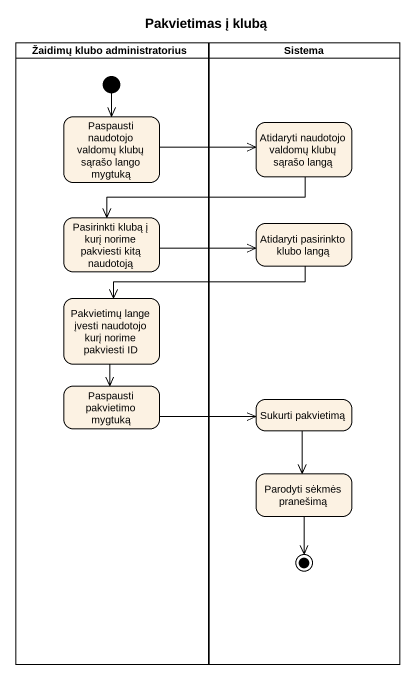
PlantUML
@startuml
title Pakvietimas į klubą
hide empty description
state "Žaidimų klubo administratorius" as Žaidimų_klubo <<partition>> {
  state "Paspausti naudotojo valdomų klubų sąrašo lango mygtuką" as Paspausti_naudotojo_valdomų
  state "Pasirinkti klubą į kurį norime pakviesti kitą naudotoją" as Pasirinkti_klubą_į_kurį
  state "Pakvietimų lange įvesti naudotojo kurį norime pakviesti ID" as Pakvietimų_lange_įvesti
  state "Paspausti pakvietimo mygtuką" as Paspausti_pakvietimo_mygtuką
  [*] --> Paspausti_naudotojo_valdomų
}
state Sistema <<partition>> {
  state "Atidaryti naudotojo valdomų klubų sąrašo langą" as Atidaryti_naudotojo_valdomų
  state "Atidaryti pasirinkto klubo langą" as Atidaryti_pasirinkto_klubo
  state "Sukurti pakvietimą" as Sukurti_pakvietimą
  state "Parodyti sėkmės pranešimą" as Parodyti_sėkmės_pranešimą
  Parodyti_sėkmės_pranešimą --> [*]
}
Paspausti_naudotojo_valdomų -right-> Atidaryti_naudotojo_valdomų
Atidaryti_naudotojo_valdomų -left-> Pasirinkti_klubą_į_kurį
Pasirinkti_klubą_į_kurį -right-> Atidaryti_pasirinkto_klubo
Atidaryti_pasirinkto_klubo -left-> Pakvietimų_lange_įvesti
Pakvietimų_lange_įvesti --> Paspausti_pakvietimo_mygtuką
Paspausti_pakvietimo_mygtuką -right-> Sukurti_pakvietimą
Sukurti_pakvietimą --> Parodyti_sėkmės_pranešimą
@enduml
